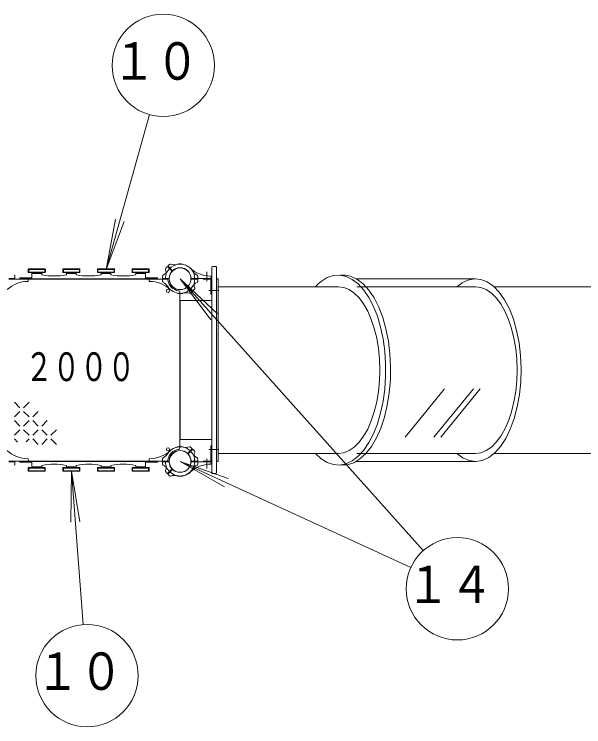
# Model space of a CAD drawing. Units: millimetres on the paper, scale 1:70. Extents: x 0 to 420, y -297 to 594.
# Drawn here: x 128.26 to 161.64, y 447.42 to 489.2 of the extents above; entities that cross this region are included whole.
import ezdxf
from ezdxf.enums import TextEntityAlignment as Align

# ---------------------------------------------------------------- set-up
doc = ezdxf.new("R2010")
doc.units = ezdxf.units.MM
doc.linetypes.add('USER1', pattern=[50.8, 31.75, -6.35, 6.35, -6.35])
doc.layers.add('LY_3', color=7, linetype='Continuous', lineweight=18)
doc.styles.add('ＭＳ ゴシック', font='')
doc.styles.get('ＭＳ ゴシック').set_extended_font_data('MS Gothic')

msp = doc.modelspace()

# ---------------------------------------------------------------- linework, layer by layer
at = {"layer": 'LY_3'}
for p, q in [((136.183, 483.313), (133.636, 474.233)), ((133.636, 474.233), (134.191, 477.182)), ((133.636, 474.233), (134.695, 477.04)), ((137.978, 473.692), (139.776, 471.29)), ((137.978, 473.692), (140.165, 471.638)), ((152.236, 457.747), (137.978, 473.692)), ((151.169, 464.403), (153.487, 467.234)), ((152.852, 464.403), (155.169, 467.234)), ((153.256, 464.403), (155.573, 467.234)), ((128.587, 466.122), (128.266, 466.444)), ((129.123, 466.444), (128.801, 466.122)), ((128.587, 465.908), (128.266, 465.586)), ((129.123, 465.586), (128.801, 465.908)), ((129.658, 465.908), (129.337, 465.586)), ((128.587, 465.051), (128.266, 465.372)), ((129.123, 465.372), (128.801, 465.051)), ((129.658, 465.051), (129.337, 465.372)), ((130.194, 465.372), (129.873, 465.051)), ((128.587, 464.836), (128.266, 464.515)), ((129.123, 464.515), (128.801, 464.836)), ((129.658, 464.836), (129.337, 464.515)), ((130.194, 464.515), (129.873, 464.836)), ((130.73, 464.836), (130.408, 464.515)), ((128.456, 464.11), (128.266, 464.301)), ((129.123, 464.301), (128.952, 464.13)), ((129.658, 463.979), (129.337, 464.301)), ((130.194, 464.301), (129.873, 463.979)), ((130.73, 463.979), (130.408, 464.301)), ((137.978, 462.978), (140.585, 461.493)), ((137.978, 462.978), (140.803, 461.968)), ((151.509, 456.763), (137.978, 462.978)), ((131.607, 462.406), (131.575, 459.407)), ((131.607, 462.406), (132.096, 459.446)), ((132.296, 453.411), (131.607, 462.406))]:
    msp.add_line(p, q, dxfattribs=at)
at = {"layer": 'LY_3', "lineweight": 9}
for p, q in [((129.079, 474.242), (129.079, 474.071)), ((129.1, 474.263), (130.057, 474.263)), ((129.109, 474.233), (130.049, 474.233)), ((129.109, 474.233), (129.109, 474.079)), ((130.049, 474.233), (130.049, 474.079)), ((130.079, 474.242), (130.079, 474.071)), ((131.107, 474.242), (131.107, 474.071)), ((132.086, 474.263), (131.128, 474.263)), ((132.077, 474.233), (131.137, 474.233)), ((131.137, 474.233), (131.137, 474.079)), ((132.077, 474.233), (132.077, 474.079)), ((132.107, 474.242), (132.107, 474.071)), ((133.136, 474.242), (133.136, 474.071)), ((134.114, 474.263), (133.157, 474.263)), ((134.106, 474.233), (133.166, 474.233)), ((133.166, 474.233), (133.166, 474.079)), ((134.106, 474.233), (134.106, 474.079)), ((134.136, 474.242), (134.136, 474.071)), ((135.164, 474.242), (135.164, 474.071)), ((136.143, 474.263), (135.186, 474.263)), ((136.134, 474.233), (135.194, 474.233)), ((135.194, 474.233), (135.194, 474.079)), ((136.134, 474.233), (136.134, 474.079)), ((136.164, 474.242), (136.164, 474.071)), ((137.211, 474.388), (137.134, 474.305)), ((137.49, 474.15), (137.252, 474.388)), ((137.52, 474.181), (137.282, 474.419)), ((137.283, 474.46), (137.365, 474.536)), ((137.836, 474.537), (137.836, 474.54)), ((138.121, 474.537), (138.121, 474.54)), ((138.475, 474.391), (138.477, 474.392)), ((139.836, 462.306), (139.836, 474.363)), ((140.064, 474.406), (139.878, 474.406)), ((140.107, 474.363), (140.107, 462.306)), ((128.299, 473.743), (128.295, 473.847)), ((129.1, 474.049), (130.057, 474.049)), ((129.109, 474.079), (130.049, 474.079)), ((129.293, 474.049), (129.293, 473.692)), ((129.293, 474.003), (129.864, 474.003)), ((129.864, 474.049), (129.864, 473.949)), ((132.086, 474.049), (131.128, 474.049)), ((132.077, 474.079), (131.137, 474.079)), ((131.321, 474.049), (131.321, 473.949)), ((131.321, 474.003), (131.893, 474.003)), ((131.893, 474.049), (131.893, 473.949)), ((134.114, 474.049), (133.157, 474.049)), ((134.106, 474.079), (133.166, 474.079)), ((133.35, 474.049), (133.35, 473.949)), ((133.35, 474.003), (133.921, 474.003)), ((133.921, 474.049), (133.921, 473.949)), ((136.143, 474.049), (135.186, 474.049)), ((136.134, 474.079), (135.194, 474.079)), ((135.378, 474.049), (135.378, 473.949)), ((135.95, 474.003), (135.378, 474.003)), ((135.95, 474.049), (135.95, 473.692)), ((136.944, 473.743), (136.947, 473.847)), ((138.677, 474.189), (138.679, 474.19)), ((139.013, 473.743), (139.009, 473.855)), ((139.799, 473.744), (139.795, 473.818)), ((146.97, 473.879), (146.603, 473.755)), ((147.341, 473.903), (146.97, 473.879)), ((147.711, 473.829), (147.341, 473.903)), ((147.681, 473.899), (147.392, 473.899)), ((147.968, 473.839), (147.681, 473.899)), ((148.073, 473.656), (147.711, 473.829)), ((148.343, 473.668), (147.968, 473.839)), ((127.934, 473.713), (128.27, 473.713)), ((132.621, 473.671), (127.934, 473.671)), ((128.586, 473.738), (128.586, 473.692)), ((129.293, 473.738), (128.586, 473.738)), ((136.657, 473.692), (128.586, 473.692)), ((129.085, 473.641), (129.081, 473.566)), ((137.309, 473.671), (132.621, 473.671)), ((135.95, 473.738), (136.657, 473.738)), ((136.158, 473.641), (136.162, 473.566)), ((136.657, 473.738), (136.657, 473.692)), ((136.944, 473.641), (136.948, 473.529)), ((137.309, 473.713), (136.972, 473.713)), ((138.648, 473.713), (139.77, 473.713)), ((138.648, 473.671), (138.985, 473.671)), ((139.013, 473.641), (139.009, 473.537)), ((139.336, 473.668), (139.336, 473.713)), ((139.75, 473.668), (139.336, 473.668)), ((139.79, 472.785), (139.79, 473.628)), ((140.207, 473.692), (140.107, 473.692)), ((140.207, 473.692), (140.207, 462.978)), ((146.076, 473.389), (145.91, 473.221)), ((146.248, 473.535), (146.076, 473.389)), ((146.603, 473.755), (146.248, 473.535)), ((148.42, 473.388), (148.073, 473.656)), ((155.292, 473.692), (148.301, 473.692)), ((148.702, 473.395), (148.343, 473.668)), ((148.746, 473.03), (148.42, 473.388)), ((149.039, 473.026), (148.702, 473.395)), ((154.513, 473.461), (154.193, 473.221)), ((154.846, 473.617), (154.513, 473.461)), ((155.228, 473.691), (154.846, 473.617)), ((155.612, 473.654), (155.228, 473.691)), ((155.989, 473.507), (155.612, 473.654)), ((156.352, 473.255), (155.989, 473.507)), ((138.437, 473.203), (138.675, 472.965)), ((138.467, 473.234), (138.705, 472.996)), ((138.746, 472.996), (138.817, 473.073)), ((147.25, 473.221), (140.207, 473.221)), ((147.569, 473.179), (147.25, 473.221)), ((147.882, 473.054), (147.569, 473.179)), ((148.185, 472.849), (147.882, 473.054)), ((155.292, 473.221), (148.349, 473.221)), ((149.045, 472.589), (148.746, 473.03)), ((149.347, 472.567), (149.039, 473.026)), ((155.61, 473.179), (155.292, 473.221)), ((155.924, 473.054), (155.61, 473.179)), ((156.226, 472.849), (155.924, 473.054)), ((156.692, 472.901), (156.352, 473.255)), ((163.333, 473.221), (156.39, 473.221)), ((137.836, 472.847), (137.836, 472.845)), ((137.957, 468.335), (137.957, 472.912)), ((138.121, 472.847), (138.121, 472.845)), ((138.674, 472.924), (138.598, 472.853)), ((139.79, 472.785), (139.836, 472.785)), ((148.471, 472.566), (148.185, 472.849)), ((148.737, 472.211), (148.471, 472.566)), ((149.312, 472.071), (149.045, 472.589)), ((149.621, 472.028), (149.347, 472.567)), ((156.513, 472.566), (156.226, 472.849)), ((156.779, 472.211), (156.513, 472.566)), ((157.005, 472.453), (156.692, 472.901)), ((139.836, 472.406), (137.978, 472.406)), ((137.978, 464.263), (137.978, 472.406)), ((148.977, 471.79), (148.737, 472.211)), ((157.019, 471.79), (156.779, 472.211)), ((157.281, 471.921), (157.005, 472.453)), ((149.188, 471.309), (148.977, 471.79)), ((149.543, 471.487), (149.312, 472.071)), ((149.855, 471.419), (149.621, 472.028)), ((157.23, 471.309), (157.019, 471.79)), ((157.517, 471.315), (157.281, 471.921)), ((149.365, 470.778), (149.188, 471.309)), ((149.732, 470.847), (149.543, 471.487)), ((150.045, 470.751), (149.855, 471.419)), ((157.407, 470.778), (157.23, 471.309)), ((157.708, 470.647), (157.517, 471.315)), ((149.507, 470.205), (149.365, 470.778)), ((149.877, 470.162), (149.732, 470.847)), ((150.187, 470.037), (150.045, 470.751)), ((157.548, 470.205), (157.407, 470.778)), ((157.848, 469.932), (157.708, 470.647)), ((149.609, 469.599), (149.507, 470.205)), ((149.976, 469.444), (149.877, 470.162)), ((150.279, 469.29), (150.187, 470.037)), ((157.651, 469.599), (157.548, 470.205)), ((157.936, 469.185), (157.848, 469.932)), ((149.672, 468.973), (149.609, 469.599)), ((150.025, 468.706), (149.976, 469.444)), ((150.318, 468.526), (150.279, 469.29)), ((157.713, 468.973), (157.651, 469.599)), ((149.693, 468.335), (149.672, 468.973)), ((157.734, 468.335), (157.713, 468.973)), ((157.97, 468.419), (157.936, 469.185)), ((150.025, 467.962), (150.025, 468.706)), ((150.305, 467.758), (150.318, 468.526)), ((157.948, 467.652), (157.97, 468.419)), ((137.957, 468.335), (137.957, 463.758)), ((149.672, 467.697), (149.693, 468.335)), ((149.975, 467.224), (150.025, 467.962)), ((157.713, 467.697), (157.734, 468.335)), ((149.609, 467.07), (149.672, 467.697)), ((150.239, 467), (150.305, 467.758)), ((157.651, 467.07), (157.713, 467.697)), ((157.872, 466.9), (157.948, 467.652)), ((149.877, 466.507), (149.975, 467.224)), ((149.507, 466.465), (149.609, 467.07)), ((150.122, 466.268), (150.239, 467)), ((157.548, 466.465), (157.651, 467.07)), ((157.743, 466.176), (157.872, 466.9)), ((149.365, 465.892), (149.507, 466.465)), ((149.732, 465.821), (149.877, 466.507)), ((157.407, 465.892), (157.548, 466.465)), ((149.188, 465.361), (149.365, 465.892)), ((149.955, 465.576), (150.122, 466.268)), ((157.23, 465.361), (157.407, 465.892)), ((157.563, 465.497), (157.743, 466.176)), ((149.542, 465.181), (149.732, 465.821)), ((149.742, 464.936), (149.955, 465.576)), ((157.337, 464.876), (157.563, 465.497)), ((148.977, 464.88), (149.188, 465.361)), ((149.312, 464.597), (149.542, 465.181)), ((157.019, 464.88), (157.23, 465.361)), ((148.737, 464.459), (148.977, 464.88)), ((149.487, 464.361), (149.742, 464.936)), ((156.779, 464.459), (157.019, 464.88)), ((157.069, 464.327), (157.337, 464.876)), ((139.836, 464.263), (137.978, 464.263)), ((148.471, 464.104), (148.737, 464.459)), ((149.045, 464.08), (149.312, 464.597)), ((149.195, 463.861), (149.487, 464.361)), ((156.513, 464.104), (156.779, 464.459)), ((156.764, 463.86), (157.069, 464.327)), ((137.836, 463.823), (137.836, 463.825)), ((138.121, 463.823), (138.121, 463.825)), ((138.674, 463.745), (138.598, 463.816)), ((139.79, 463.885), (139.836, 463.885)), ((139.79, 463.885), (139.79, 463.042)), ((147.882, 463.616), (148.185, 463.821)), ((148.185, 463.821), (148.471, 464.104)), ((148.745, 463.638), (149.045, 464.08)), ((148.872, 463.447), (149.195, 463.861)), ((155.924, 463.616), (156.226, 463.821)), ((156.226, 463.821), (156.513, 464.104)), ((156.429, 463.484), (156.764, 463.86)), ((138.437, 463.466), (138.675, 463.704)), ((138.467, 463.436), (138.705, 463.674)), ((138.746, 463.673), (138.817, 463.597)), ((147.25, 463.449), (140.207, 463.449)), ((145.91, 463.449), (146.247, 463.136)), ((147.25, 463.449), (147.569, 463.491)), ((147.569, 463.491), (147.882, 463.616)), ((155.292, 463.449), (148.349, 463.449)), ((148.419, 463.281), (148.745, 463.638)), ((148.523, 463.125), (148.872, 463.447)), ((154.193, 463.449), (154.553, 463.185)), ((155.292, 463.449), (155.61, 463.491)), ((155.61, 463.491), (155.924, 463.616)), ((156.07, 463.209), (156.429, 463.484)), ((163.333, 463.449), (156.39, 463.449)), ((132.621, 462.999), (127.934, 462.999)), ((127.934, 462.956), (128.27, 462.956)), ((128.586, 462.978), (136.657, 462.978)), ((128.586, 462.932), (128.586, 462.978)), ((129.085, 463.029), (129.081, 463.104)), ((129.293, 462.621), (129.293, 462.978)), ((137.309, 462.999), (132.621, 462.999)), ((135.95, 462.621), (135.95, 462.978)), ((136.158, 463.029), (136.162, 463.104)), ((136.657, 462.932), (136.657, 462.978)), ((136.944, 463.029), (136.948, 463.141)), ((137.309, 462.956), (136.972, 462.956)), ((138.648, 462.999), (138.985, 462.999)), ((138.648, 462.956), (139.77, 462.956)), ((139.013, 463.029), (139.009, 463.133)), ((139.013, 463.029), (139.009, 463.133)), ((139.336, 463.002), (139.336, 462.956)), ((139.75, 463.002), (139.336, 463.002)), ((140.207, 462.978), (140.107, 462.978)), ((146.247, 463.136), (146.602, 462.915)), ((147.71, 462.841), (148.072, 463.013)), ((148.072, 463.013), (148.419, 463.281)), ((148.156, 462.903), (148.523, 463.125)), ((155.292, 462.978), (148.301, 462.978)), ((154.553, 463.185), (154.929, 463.027)), ((154.929, 463.027), (155.313, 462.978)), ((155.313, 462.978), (155.696, 463.039)), ((155.696, 463.039), (156.07, 463.209)), ((128.299, 462.927), (128.295, 462.823)), ((129.293, 462.932), (128.586, 462.932)), ((129.078, 462.428), (129.078, 462.599)), ((129.1, 462.621), (130.057, 462.621)), ((129.108, 462.591), (130.048, 462.591)), ((129.108, 462.436), (129.108, 462.591)), ((129.293, 462.666), (129.864, 462.666)), ((129.864, 462.621), (129.864, 462.72)), ((130.048, 462.436), (130.048, 462.591)), ((130.078, 462.428), (130.078, 462.599)), ((131.107, 462.428), (131.107, 462.599)), ((131.128, 462.621), (132.086, 462.621)), ((131.137, 462.591), (132.077, 462.591)), ((131.137, 462.436), (131.137, 462.591)), ((131.321, 462.621), (131.321, 462.72)), ((131.893, 462.666), (131.321, 462.666)), ((131.893, 462.621), (131.893, 462.72)), ((132.077, 462.436), (132.077, 462.591)), ((132.107, 462.428), (132.107, 462.599)), ((133.136, 462.428), (133.136, 462.599)), ((133.157, 462.621), (134.114, 462.621)), ((133.166, 462.591), (134.106, 462.591)), ((133.166, 462.436), (133.166, 462.591)), ((133.35, 462.621), (133.35, 462.72)), ((133.921, 462.666), (133.35, 462.666)), ((133.921, 462.621), (133.921, 462.72)), ((134.106, 462.436), (134.106, 462.591)), ((134.136, 462.428), (134.136, 462.599)), ((135.164, 462.428), (135.164, 462.599)), ((136.143, 462.621), (135.185, 462.621)), ((135.194, 462.436), (135.194, 462.591)), ((136.134, 462.591), (135.194, 462.591)), ((135.378, 462.621), (135.378, 462.72)), ((135.95, 462.666), (135.378, 462.666)), ((135.95, 462.932), (136.657, 462.932)), ((136.134, 462.436), (136.134, 462.591)), ((136.164, 462.428), (136.164, 462.599)), ((136.944, 462.927), (136.947, 462.823)), ((136.944, 462.927), (136.947, 462.823)), ((137.49, 462.519), (137.252, 462.281)), ((139.013, 462.927), (139.009, 462.814)), ((139.799, 462.926), (139.795, 462.851)), ((146.602, 462.915), (146.969, 462.792)), ((146.969, 462.792), (147.34, 462.767)), ((147.34, 462.767), (147.71, 462.841)), ((147.392, 462.771), (147.776, 462.784)), ((147.776, 462.784), (148.156, 462.903)), ((129.1, 462.406), (130.057, 462.406)), ((129.108, 462.436), (130.048, 462.436)), ((131.128, 462.406), (132.086, 462.406)), ((131.137, 462.436), (132.077, 462.436)), ((133.157, 462.406), (134.114, 462.406)), ((133.166, 462.436), (134.106, 462.436)), ((136.143, 462.406), (135.185, 462.406)), ((136.134, 462.436), (135.194, 462.436)), ((137.211, 462.282), (137.134, 462.364)), ((137.52, 462.489), (137.282, 462.251)), ((137.283, 462.21), (137.365, 462.133)), ((137.835, 462.133), (137.835, 462.13)), ((138.121, 462.133), (138.121, 462.13)), ((138.475, 462.279), (138.477, 462.278)), ((138.677, 462.481), (138.679, 462.48)), ((140.064, 462.263), (139.878, 462.263))]:
    msp.add_line(p, q, dxfattribs=at)
at = {"layer": 'LY_3', "linetype": 'USER1'}
for p, q in [((139.55, 473.54), (139.55, 474.097)), ((139.666, 472.999), (140.244, 472.999)), ((139.666, 463.671), (140.244, 463.671)), ((139.55, 463.13), (139.55, 462.573))]:
    msp.add_line(p, q, dxfattribs=at)
at = {"layer": 'LY_3'}
for centre in [(136.993, 486.201), (154.235, 455.511), (132.526, 450.42)]:
    msp.add_circle(centre, 3, dxfattribs=at)
at = {"layer": 'LY_3', "lineweight": 9}
for centre, radius in [((137.978, 473.692), 0.643), ((137.978, 473.692), 0.636), ((137.271, 472.985), 0.0929), ((137.271, 463.685), 0.0929), ((137.978, 462.978), 0.643), ((137.978, 462.978), 0.636)]:
    msp.add_circle(centre, radius, dxfattribs=at)
for centre, radius, start, end in [((129.1, 474.242), 0.0214, 90, 180), ((130.057, 474.242), 0.0214, 0, 90), ((131.128, 474.242), 0.0214, 90, 180), ((132.086, 474.242), 0.0214, 0, 90), ((133.157, 474.242), 0.0214, 90, 180), ((134.114, 474.242), 0.0214, 0, 90), ((135.186, 474.242), 0.0214, 90, 180), ((136.143, 474.242), 0.0214, 0, 90), ((137.192, 474.263), 0.0714, 137, 197.5412), ((136.443, 474.026), 0.714, 347.7272, 17.5412), ((137.232, 474.368), 0.0286, 45, 137), ((137.978, 473.692), 0.857, 347.7272, 147.2728), ((137.302, 474.439), 0.0286, 133, 225), ((137.408, 474.478), 0.0714, 72.4588, 133), ((137.644, 475.228), 0.714, 252.4588, 282.2728), ((137.85, 474.54), 0.0143, 98.6269, 180), ((137.978, 473.692), 0.871, 90, 98.6269), ((137.978, 473.692), 0.871, 81.3731, 90), ((138.107, 474.54), 0.0143, 0, 81.3731), ((138.487, 474.382), 0.0143, 53.6269, 135), ((137.978, 473.692), 0.871, 45, 53.6269), ((139.802, 475.702), 1.857, 227.7828, 268.9158), ((137.978, 473.692), 0.871, 36.3731, 45), ((139.878, 474.363), 0.0429, 90, 180), ((140.064, 474.363), 0.0429, 0, 90), ((128.224, 473.844), 0.0714, 2, 62.5412), ((129.1, 474.071), 0.0214, 180, 270), ((129.893, 473.949), 0.0286, 180, 258.7722), ((130.593, 477.475), 3.623, 258.7722, 281.2302), ((130.057, 474.071), 0.0214, 270, 0), ((131.128, 474.071), 0.0214, 180, 270), ((131.293, 473.949), 0.0286, 281.2302, 0), ((131.921, 473.949), 0.0286, 180, 258.7698), ((132.621, 477.475), 3.623, 258.7698, 281.2302), ((132.086, 474.071), 0.0214, 270, 0), ((133.157, 474.071), 0.0214, 180, 270), ((133.321, 473.949), 0.0286, 281.2302, 0), ((133.95, 473.949), 0.0286, 180, 258.7698), ((134.65, 477.475), 3.623, 258.7698, 281.2302), ((134.114, 474.071), 0.0214, 270, 0), ((135.186, 474.071), 0.0214, 180, 270), ((135.35, 473.949), 0.0286, 281.2302, 0), ((136.143, 474.071), 0.0214, 270, 0), ((137.019, 473.844), 0.0714, 117.4588, 178), ((136.656, 474.542), 0.714, 297.4588, 327.2728), ((137.978, 473.692), 0.857, 167.7272, 181.4325), ((137.47, 474.13), 0.0286, 319.2707, 45), ((137.54, 474.201), 0.0286, 225, 310.7293), ((138.669, 474.2), 0.0143, 315, 36.3731), ((139.3, 474.542), 0.714, 212.7272, 242.5412), ((138.938, 473.844), 0.0714, 2, 62.5412), ((139.767, 473.817), 0.0286, 3, 88.9159), ((129.088, 471.682), 1.857, 91.0841, 132.2172), ((128.27, 473.742), 0.0286, 270, 2), ((129.052, 473.567), 0.0286, 271.0842, 357), ((129.056, 473.642), 0.0286, 357, 90), ((136.186, 473.642), 0.0286, 90, 183), ((136.19, 473.567), 0.0286, 183, 268.9158), ((136.155, 471.682), 1.857, 47.7828, 88.9159), ((136.972, 473.742), 0.0286, 178, 270), ((136.972, 473.642), 0.0286, 90, 182), ((137.019, 473.54), 0.0714, 182, 242.5412), ((136.656, 472.842), 0.714, 32.7272, 62.5412), ((137.198, 473.599), 0.0714, 6.7872, 90), ((137.978, 473.692), 0.714, 186.7872, 263.2128), ((137.309, 473.742), 0.0286, 270, 355.7293), ((137.309, 473.642), 0.0286, 4.2707, 90), ((138.648, 473.742), 0.0286, 184.2707, 270), ((138.648, 473.642), 0.0286, 90, 175.7293), ((139.3, 472.842), 0.714, 117.4588, 147.2728), ((139.514, 473.358), 0.714, 167.7272, 197.5412), ((138.938, 473.54), 0.0714, 297.4588, 358), ((138.985, 473.742), 0.0286, 270, 2), ((138.985, 473.642), 0.0286, 358, 90), ((139.75, 473.628), 0.0857, 0, 90), ((139.75, 473.628), 0.04, 0, 90), ((139.77, 473.742), 0.0286, 270, 3), ((137.978, 473.692), 0.857, 212.7272, 327.2728), ((137.886, 472.912), 0.0714, 0, 83.2128), ((138.417, 473.183), 0.0286, 45, 130.7293), ((138.487, 473.254), 0.0286, 139.2707, 225), ((138.654, 472.945), 0.0286, 313, 45), ((138.725, 473.016), 0.0286, 225, 317), ((138.765, 473.121), 0.0714, 317, 17.5412), ((137.85, 472.845), 0.0143, 180, 261.3731), ((137.978, 473.692), 0.871, 261.3731, 270), ((137.978, 473.692), 0.871, 270, 278.6269), ((138.107, 472.845), 0.0143, 278.6269, 0), ((138.312, 472.157), 0.714, 72.4588, 102.2728), ((138.549, 472.906), 0.0714, 252.4588, 313), ((137.978, 462.978), 0.857, 32.7272, 147.2728), ((137.978, 462.978), 0.857, 90, 132.2172), ((137.85, 463.825), 0.0143, 98.6269, 180), ((137.978, 462.978), 0.871, 90, 98.6269), ((137.978, 462.978), 0.871, 81.3731, 90), ((137.978, 462.978), 0.857, 32.7272, 90), ((138.107, 463.825), 0.0143, 0, 81.3731), ((138.312, 464.513), 0.714, 257.7272, 287.5412), ((138.549, 463.764), 0.0714, 47, 107.5412), ((129.088, 464.988), 1.857, 227.7828, 268.9158), ((136.154, 464.988), 1.857, 271.0842, 312.2172), ((136.656, 463.827), 0.714, 297.4588, 327.2728), ((137.978, 462.978), 0.714, 96.7872, 173.2128), ((137.978, 462.978), 0.643, 90, 175.7293), ((137.886, 463.758), 0.0714, 276.7872, 0), ((137.978, 462.978), 0.643, 4.2707, 90), ((138.417, 463.487), 0.0286, 229.2707, 315), ((138.487, 463.416), 0.0286, 135, 220.7293), ((138.654, 463.725), 0.0286, 315, 47), ((139.3, 463.827), 0.714, 212.7272, 242.5412), ((139.3, 463.827), 0.714, 212.7272, 242.5412), ((138.725, 463.654), 0.0286, 43, 135), ((139.514, 463.312), 0.714, 162.4588, 192.2728), ((138.765, 463.549), 0.0714, 342.4588, 43), ((128.27, 462.928), 0.0286, 358, 90), ((129.052, 463.103), 0.0286, 3, 88.9159), ((129.056, 463.028), 0.0286, 270, 3), ((136.186, 463.028), 0.0286, 177, 270), ((136.19, 463.103), 0.0286, 91.0841, 177), ((136.972, 463.028), 0.0286, 178, 270), ((136.972, 462.928), 0.0286, 90, 182), ((136.972, 462.928), 0.0286, 90, 182), ((137.019, 463.13), 0.0714, 117.4588, 178), ((137.978, 462.978), 0.857, 178.5675, 192.2728), ((137.198, 463.071), 0.0714, 270, 353.2128), ((137.309, 463.028), 0.0286, 270, 355.7293), ((137.309, 463.028), 0.0286, 270, 355.7293), ((137.309, 462.928), 0.0286, 4.2707, 90), ((137.309, 462.928), 0.0286, 4.2707, 90), ((137.978, 462.978), 0.857, 315, 12.2728), ((138.648, 463.028), 0.0286, 184.2707, 270), ((138.648, 463.028), 0.0286, 184.2707, 270), ((138.648, 462.928), 0.0286, 90, 175.7293), ((138.648, 462.928), 0.0286, 90, 175.7293), ((138.938, 463.13), 0.0714, 2, 62.5412), ((138.938, 463.13), 0.0714, 2, 62.5412), ((138.984, 463.028), 0.0286, 270, 2), ((138.984, 462.928), 0.0286, 358, 90), ((138.985, 463.028), 0.0286, 270, 2), ((139.75, 463.042), 0.0857, 270, 0), ((139.75, 463.042), 0.04, 270, 0), ((139.77, 462.928), 0.0286, 357, 90), ((128.224, 462.825), 0.0714, 297.4588, 358), ((129.1, 462.599), 0.0214, 90, 180), ((129.893, 462.72), 0.0286, 101.2302, 180), ((130.593, 459.195), 3.623, 78.7698, 101.2302), ((130.057, 462.599), 0.0214, 0, 90), ((131.128, 462.599), 0.0214, 90, 180), ((131.293, 462.72), 0.0286, 0, 78.7698), ((131.921, 462.72), 0.0286, 101.2302, 180), ((132.621, 459.195), 3.623, 78.7698, 101.2302), ((132.086, 462.599), 0.0214, 0, 90), ((133.157, 462.599), 0.0214, 90, 180), ((133.321, 462.72), 0.0286, 0, 78.7698), ((133.95, 462.72), 0.0286, 101.2302, 180), ((134.65, 459.195), 3.623, 78.7722, 101.2302), ((134.114, 462.599), 0.0214, 0, 90), ((135.185, 462.599), 0.0214, 90, 180), ((135.35, 462.72), 0.0286, 0, 78.7722), ((136.143, 462.599), 0.0214, 0, 90), ((137.019, 462.825), 0.0714, 182, 242.5412), ((137.019, 462.825), 0.0714, 182, 242.5412), ((136.656, 462.128), 0.714, 32.7272, 62.5412), ((136.656, 462.128), 0.714, 32.7272, 62.5412), ((136.443, 462.644), 0.714, 342.4588, 12.2728), ((137.978, 462.978), 0.643, 184.2707, 270), ((137.47, 462.54), 0.0286, 315, 40.7293), ((137.978, 462.978), 0.643, 270, 355.7293), ((139.802, 460.968), 1.857, 91.0841, 132.2172), ((139.3, 462.128), 0.714, 117.4588, 147.2728), ((138.938, 462.825), 0.0714, 297.4588, 358), ((139.767, 462.853), 0.0286, 271.0842, 357), ((129.1, 462.428), 0.0214, 180, 270), ((130.057, 462.428), 0.0214, 270, 0), ((131.128, 462.428), 0.0214, 180, 270), ((132.086, 462.428), 0.0214, 270, 0), ((133.157, 462.428), 0.0214, 180, 270), ((134.114, 462.428), 0.0214, 270, 0), ((135.185, 462.428), 0.0214, 180, 270), ((136.143, 462.428), 0.0214, 270, 0), ((137.192, 462.407), 0.0714, 162.4588, 223), ((137.232, 462.302), 0.0286, 223, 315), ((137.978, 462.978), 0.857, 212.7272, 270), ((137.978, 462.978), 0.857, 212.7272, 315), ((137.302, 462.231), 0.0286, 135, 227), ((137.408, 462.191), 0.0714, 227, 287.5412), ((137.644, 461.442), 0.714, 77.7272, 107.5412), ((137.54, 462.469), 0.0286, 49.2707, 135), ((137.85, 462.13), 0.0143, 180, 261.3731), ((137.978, 462.978), 0.871, 261.3731, 270), ((137.978, 462.978), 0.857, 270, 327.2728), ((137.978, 462.978), 0.871, 270, 278.6269), ((138.107, 462.13), 0.0143, 278.6269, 0), ((138.487, 462.288), 0.0143, 225, 306.3731), ((137.978, 462.978), 0.871, 306.3731, 315), ((137.978, 462.978), 0.871, 315, 323.6269), ((138.669, 462.469), 0.0143, 323.6269, 45), ((139.878, 462.306), 0.0429, 180, 270), ((140.064, 462.306), 0.0429, 270, 0)]:
    msp.add_arc(centre, radius, start, end, dxfattribs=at)

# ---------------------------------------------------------------- texts
at = {"layer": 'LY_3', "style": 'ＭＳ ゴシック'}
for s, height, width, p in [('１０', 2.199, 0.85, (133.993, 484.701)), ('２０００', 1.686, 0.7, (128.899, 467.185)), ('１４', 2.199, 0.85, (151.235, 454.011)), ('１０', 2.199, 0.85, (129.526, 448.92))]:
    msp.add_text(s, height=height, dxfattribs=dict(at, width=width)).set_placement(p, align=Align.BOTTOM_LEFT)

doc.saveas('drawing.dxf')
